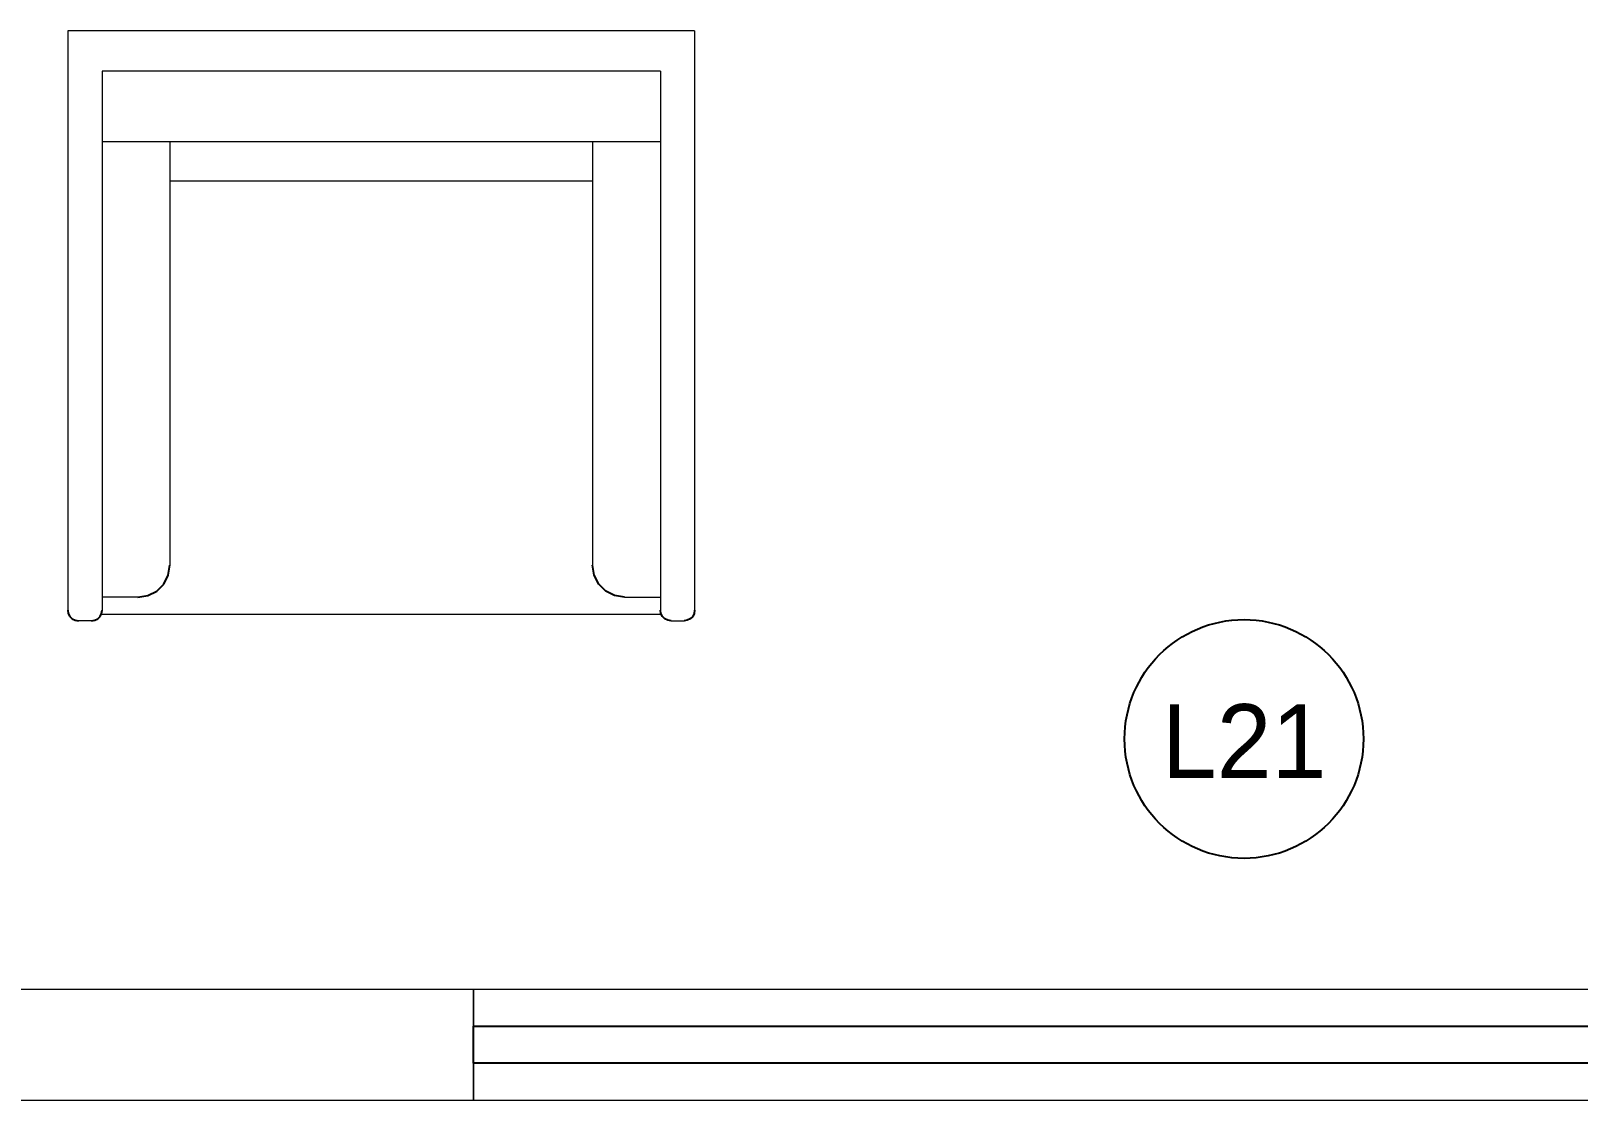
# Model space of a CAD drawing. Header units: metres. Extents: x 0 to 2861, y -1 to 1496.
# Drawn here: x 21.525 to 23.623, y 3.1 to 4.55 of the extents above; entities that cross this region are included whole.
import ezdxf

# ---------------------------------------------------------------- set-up
doc = ezdxf.new("R2010")
doc.units = ezdxf.units.M
for name, color, linetype in [('ARS-FURNITURE', 252, 'Continuous'), ('ARS-LANTAI', 2, 'Continuous'), ('FURNITURE', 251, 'Continuous'), ('TEKS', 7, 'Continuous')]:
    doc.layers.add(name, color=color, linetype=linetype)
doc.layers.add('ARS_DINDING', color=1, linetype='Continuous', lineweight=15)

# ---------------------------------------------------------------- blocks, each defined once
blk = doc.blocks.new('SOFA 1')
at = {"layer": 'FURNITURE', "lineweight": 13}
for points in [[(-53.51, 13.84), (-53.51, -71.16)], [(-53.51, 13.84), (-18.93, 13.84)], [(-18.96, 13.84), (25.04, 13.84)], [(26.49, 10.64), (26.49, 12.4)], [(-48.07, 9.2), (-48.07, -66.51)], [(-48.07, 9.2), (-18.93, 9.2)], [(-38.47, 9.2), (-38.47, -66.51)], [(-18.96, 9.2), (25.04, 9.2)], [(23.29, 4.33), (23.29, 9.2)], [(25.62, 9.32), (25.62, -66.65)], [(-18.96, 0), (18.96, 0)], [(-38.47, 0), (-18.96, 0)], [(-33.14, 0), (-33.14, -57.32)], [(-38.47, -57.32), (-18.96, -57.32)], [(-18.96, -57.32), (18.96, -57.32)], [(23.29, -61.65), (23.29, -66.51)], [(-48.07, -66.51), (-18.96, -66.51)], [(-18.96, -66.51), (25.04, -66.51)], [(26.49, -67.96), (26.49, -69.71)], [(-53.51, -71.16), (-18.96, -71.16)], [(-18.96, -71.16), (25.04, -71.16)]]:
    blk.add_lwpolyline(points, dxfattribs=at)
at = {"layer": 'FURNITURE'}
for points in [[(25.04, 13.84), (25.49, 13.77)], [(25.49, 13.77), (25.89, 13.57)], [(25.89, 13.57), (26.21, 13.25)], [(26.21, 13.25), (26.42, 12.84)], [(26.42, 12.84), (26.49, 12.4)], [(26.49, 10.64), (26.42, 10.19)], [(25.49, 9.27), (25.04, 9.2)], [(25.89, 9.47), (25.49, 9.27)], [(26.21, 9.79), (25.89, 9.47)], [(26.42, 10.19), (26.21, 9.79)], [(23.29, 4.33), (23.08, 2.99)], [(23.08, 2.99), (22.47, 1.79)], [(20.3, 0.21), (18.96, 0)], [(21.51, 0.83), (20.3, 0.21)], [(22.47, 1.79), (21.51, 0.83)], [(20.3, -57.53), (18.96, -57.32)], [(21.51, -58.14), (20.3, -57.53)], [(22.47, -59.1), (21.51, -58.14)], [(23.08, -60.31), (22.47, -59.1)], [(23.29, -61.65), (23.08, -60.31)], [(25.49, -66.58), (25.04, -66.51)], [(25.89, -66.79), (25.49, -66.58)], [(26.21, -67.11), (25.89, -66.79)], [(26.42, -67.51), (26.21, -67.11)], [(26.49, -67.96), (26.42, -67.51)], [(25.04, -71.16), (25.49, -71.09)], [(25.49, -71.09), (25.89, -70.88)], [(25.89, -70.88), (26.21, -70.56)], [(26.21, -70.56), (26.42, -70.16)], [(26.42, -70.16), (26.49, -69.71)]]:
    blk.add_lwpolyline(points, dxfattribs=at)

msp = doc.modelspace()

# ---------------------------------------------------------------- linework, layer by layer
at = {"layer": 'ARS-LANTAI'}
for points in [[(22.1248, 3.2), (24.2748, 3.2)], [(22.1248, 3.15), (22.1248, 3.2)], [(24.2748, 3.15), (22.1248, 3.15)]]:
    msp.add_lwpolyline(points, dxfattribs=at)
at = {"layer": 'ARS_DINDING', "color": 251}
for points in [[(21.3748, 3.1), (22.1248, 3.1), (22.1248, 3.25), (21.3748, 3.25)], [(22.1248, 3.1), (24.2748, 3.1), (24.2748, 3.25), (22.1248, 3.25)]]:
    msp.add_lwpolyline(points, close=True, dxfattribs=at)
at = {"layer": 'TEKS'}
msp.add_circle((23.1697, 3.5897), 0.1619, dxfattribs=at)

# ---------------------------------------------------------------- block references
at = {"layer": 'ARS-FURNITURE', "color": 6, "xscale": 0.01, "yscale": 0.01, "zscale": 0.01, "rotation": 270}
msp.add_blockref('SOFA 1', (22.2864, 4.0149), dxfattribs=at)

# ---------------------------------------------------------------- texts
at = {"layer": 'TEKS', "insert": (23.0583, 3.6369), "char_height": 0.1, "attachment_point": 1}
msp.add_mtext_dynamic_manual_height_columns('L21', width=29.643153, gutter_width=1, heights=[0], dxfattribs=at)

doc.saveas('drawing.dxf')
